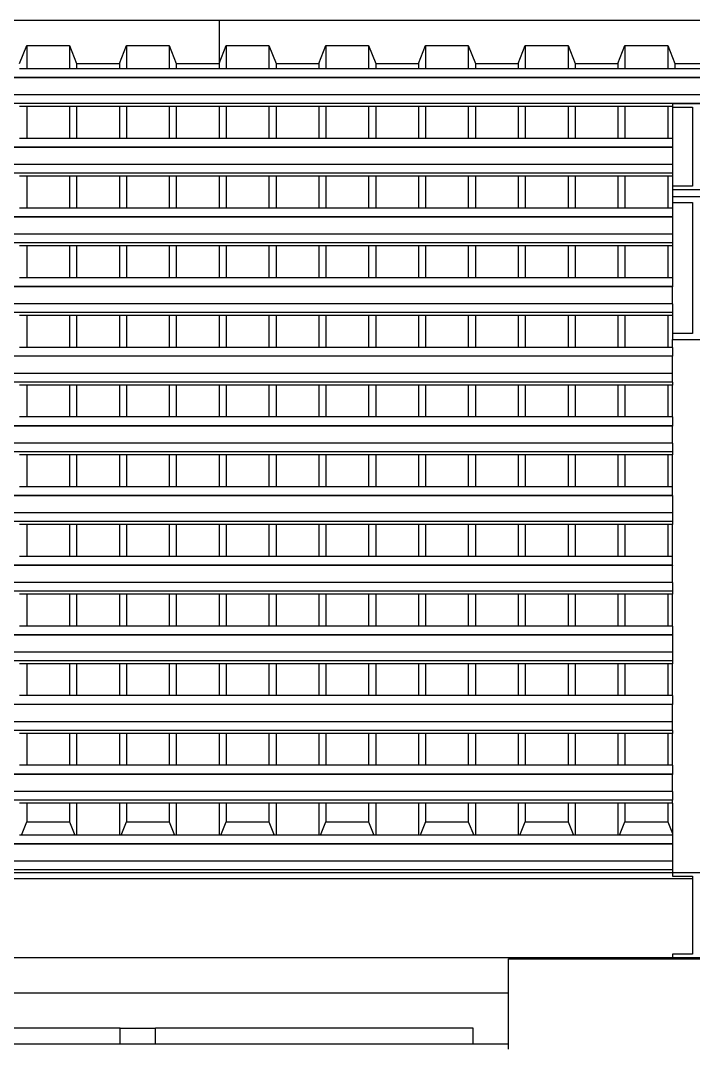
# Model space of a CAD drawing. Extents: x -34 to 34, y -12.8 to 11.9.
# Drawn here: x 8.86 to 10.766, y 9.018 to 11.923 of the extents above; entities that cross this region are included whole.
import ezdxf

# ---------------------------------------------------------------- set-up
doc = ezdxf.new("R2010")
doc.units = 0
doc.layers.get('0').update_dxf_attribs({"linetype": 'CONTINUOUS'})
doc.layers.add('SECTIONCUTEDGES', color=7, linetype='CONTINUOUS')

msp = doc.modelspace()

# ---------------------------------------------------------------- linework, layer by layer
for p, q in [((8.8776, 11.8521), (8.8776, 11.7867)), ((8.9986, 11.8521), (8.9986, 11.7867)), ((9.16, 11.8521), (9.16, 11.7867)), ((9.281, 11.8521), (9.281, 11.7867)), ((9.4424, 11.8521), (9.4424, 11.7867)), ((9.5634, 11.8521), (9.5634, 11.7867)), ((9.7248, 11.8521), (9.7248, 11.7867)), ((9.8458, 11.8521), (9.8458, 11.7867)), ((10.0072, 11.8521), (10.0072, 11.7867)), ((10.1282, 11.8521), (10.1282, 11.7867)), ((10.2896, 11.8521), (10.2896, 11.7867)), ((10.4107, 11.8521), (10.4107, 11.7867)), ((10.572, 11.8521), (10.572, 11.7867)), ((10.6931, 11.8521), (10.6931, 11.7867)), ((9.0188, 11.8014), (9.0188, 11.7867)), ((9.1398, 11.8014), (9.1398, 11.7867)), ((9.3012, 11.8014), (9.3012, 11.7867)), ((9.4222, 11.8014), (9.4222, 11.7867)), ((9.5836, 11.8014), (9.5836, 11.7867)), ((9.7046, 11.8014), (9.7046, 11.7867)), ((9.866, 11.8014), (9.866, 11.7867)), ((9.987, 11.8014), (9.987, 11.7867)), ((10.1484, 11.8014), (10.1484, 11.7867)), ((10.2694, 11.8014), (10.2694, 11.7867)), ((10.4308, 11.8014), (10.4308, 11.7867)), ((10.5519, 11.8014), (10.5519, 11.7867)), ((10.7132, 11.8014), (10.7132, 11.7867)), ((8.8776, 11.7867), (8.8574, 11.7867)), ((8.9986, 11.7867), (8.8776, 11.7867)), ((9.0188, 11.7867), (8.9986, 11.7867)), ((9.1398, 11.7867), (9.0188, 11.7867)), ((9.16, 11.7867), (9.1398, 11.7867)), ((9.281, 11.7867), (9.16, 11.7867)), ((9.3012, 11.7867), (9.281, 11.7867)), ((9.4222, 11.7867), (9.3012, 11.7867)), ((9.4424, 11.7867), (9.4222, 11.7867)), ((9.5634, 11.7867), (9.4424, 11.7867)), ((9.5836, 11.7867), (9.5634, 11.7867)), ((9.7046, 11.7867), (9.5836, 11.7867)), ((9.7248, 11.7867), (9.7046, 11.7867)), ((9.8458, 11.7867), (9.7248, 11.7867)), ((9.866, 11.7867), (9.8458, 11.7867)), ((9.987, 11.7867), (9.866, 11.7867)), ((10.0072, 11.7867), (9.987, 11.7867)), ((10.1282, 11.7867), (10.0072, 11.7867)), ((10.1484, 11.7867), (10.1282, 11.7867)), ((10.2694, 11.7867), (10.1484, 11.7867)), ((10.2896, 11.7867), (10.2694, 11.7867)), ((10.4107, 11.7867), (10.2896, 11.7867)), ((10.4308, 11.7867), (10.4107, 11.7867)), ((10.5519, 11.7867), (10.4308, 11.7867)), ((10.572, 11.7867), (10.5519, 11.7867)), ((10.6931, 11.7867), (10.572, 11.7867)), ((10.7132, 11.7867), (10.6931, 11.7867)), ((10.8343, 11.7867), (10.7132, 11.7867)), ((21.0213, 11.762), (3.3268, 11.762)), ((21.0213, 11.7612), (3.3268, 11.7612)), ((21.0213, 11.7127), (3.3268, 11.7127)), ((18.2068, 11.688), (3.3268, 11.688)), ((8.8776, 11.6798), (8.8574, 11.6798)), ((8.8776, 11.6798), (8.8776, 11.5894)), ((8.9986, 11.6798), (8.8776, 11.6798)), ((8.9986, 11.6798), (8.9986, 11.5894)), ((9.0188, 11.6798), (8.9986, 11.6798)), ((9.0188, 11.6798), (9.0188, 11.5894)), ((9.1398, 11.6798), (9.0188, 11.6798)), ((9.1398, 11.6798), (9.1398, 11.5894)), ((9.16, 11.6798), (9.1398, 11.6798)), ((9.16, 11.6798), (9.16, 11.5894)), ((9.281, 11.6798), (9.16, 11.6798)), ((9.281, 11.6798), (9.281, 11.5894)), ((9.3012, 11.6798), (9.281, 11.6798)), ((9.3012, 11.6798), (9.3012, 11.5894)), ((9.4222, 11.6798), (9.3012, 11.6798)), ((9.4222, 11.6798), (9.4222, 11.5894)), ((9.4424, 11.6798), (9.4222, 11.6798)), ((9.4424, 11.6798), (9.4424, 11.5894)), ((9.5634, 11.6798), (9.4424, 11.6798)), ((9.5634, 11.6798), (9.5634, 11.5894)), ((9.5836, 11.6798), (9.5634, 11.6798)), ((9.5836, 11.6798), (9.5836, 11.5894)), ((9.7046, 11.6798), (9.5836, 11.6798)), ((9.7046, 11.6798), (9.7046, 11.5894)), ((9.7248, 11.6798), (9.7046, 11.6798)), ((9.7248, 11.6798), (9.7248, 11.5894)), ((9.8458, 11.6798), (9.7248, 11.6798)), ((9.8458, 11.6798), (9.8458, 11.5894)), ((9.866, 11.6798), (9.8458, 11.6798)), ((9.866, 11.6798), (9.866, 11.5894)), ((9.987, 11.6798), (9.866, 11.6798)), ((9.987, 11.6798), (9.987, 11.5894)), ((10.0072, 11.6798), (9.987, 11.6798)), ((10.0072, 11.6798), (10.0072, 11.5894)), ((10.1282, 11.6798), (10.0072, 11.6798)), ((10.1282, 11.6798), (10.1282, 11.5894)), ((10.1484, 11.6798), (10.1282, 11.6798)), ((10.1484, 11.6798), (10.1484, 11.5894)), ((10.2694, 11.6798), (10.1484, 11.6798)), ((10.2694, 11.6798), (10.2694, 11.5894)), ((10.2896, 11.6798), (10.2694, 11.6798)), ((10.2896, 11.6798), (10.2896, 11.5894)), ((10.4107, 11.6798), (10.2896, 11.6798)), ((10.4107, 11.6798), (10.4107, 11.5894)), ((10.4308, 11.6798), (10.4107, 11.6798)), ((10.4308, 11.6798), (10.4308, 11.5894)), ((10.5519, 11.6798), (10.4308, 11.6798)), ((10.5519, 11.6798), (10.5519, 11.5894)), ((10.572, 11.6798), (10.5519, 11.6798)), ((10.572, 11.6798), (10.572, 11.5894)), ((10.6931, 11.6798), (10.572, 11.6798)), ((10.6931, 11.6798), (10.6931, 11.5894)), ((10.7068, 11.6798), (10.6931, 11.6798)), ((10.7068, 11.6776), (10.7068, 11.5894)), ((10.7068, 11.5647), (7.0768, 11.5647)), ((10.7068, 11.5639), (7.0768, 11.5639)), ((8.8776, 11.5894), (8.8574, 11.5894)), ((8.9986, 11.5894), (8.8776, 11.5894)), ((9.0188, 11.5894), (8.9986, 11.5894)), ((9.1398, 11.5894), (9.0188, 11.5894)), ((9.16, 11.5894), (9.1398, 11.5894)), ((9.281, 11.5894), (9.16, 11.5894)), ((9.3012, 11.5894), (9.281, 11.5894)), ((9.4222, 11.5894), (9.3012, 11.5894)), ((9.4424, 11.5894), (9.4222, 11.5894)), ((9.5634, 11.5894), (9.4424, 11.5894)), ((9.5836, 11.5894), (9.5634, 11.5894)), ((9.7046, 11.5894), (9.5836, 11.5894)), ((9.7248, 11.5894), (9.7046, 11.5894)), ((9.8458, 11.5894), (9.7248, 11.5894)), ((9.866, 11.5894), (9.8458, 11.5894)), ((9.987, 11.5894), (9.866, 11.5894)), ((10.0072, 11.5894), (9.987, 11.5894)), ((10.1282, 11.5894), (10.0072, 11.5894)), ((10.1484, 11.5894), (10.1282, 11.5894)), ((10.2694, 11.5894), (10.1484, 11.5894)), ((10.2896, 11.5894), (10.2694, 11.5894)), ((10.4107, 11.5894), (10.2896, 11.5894)), ((10.4308, 11.5894), (10.4107, 11.5894)), ((10.5519, 11.5894), (10.4308, 11.5894)), ((10.572, 11.5894), (10.5519, 11.5894)), ((10.6931, 11.5894), (10.572, 11.5894)), ((10.7068, 11.5894), (10.6931, 11.5894)), ((10.7068, 11.5894), (10.7068, 11.5647)), ((10.7068, 11.5647), (10.7068, 11.5639)), ((10.7068, 11.5639), (10.7068, 11.5154)), ((10.7068, 11.5154), (7.0768, 11.5154)), ((10.7068, 11.5154), (10.7068, 11.4907)), ((10.7068, 11.4907), (7.0768, 11.4907)), ((8.8776, 11.4825), (8.8574, 11.4825)), ((8.8776, 11.4825), (8.8776, 11.3921)), ((8.9986, 11.4825), (8.8776, 11.4825)), ((8.9986, 11.4825), (8.9986, 11.3921)), ((9.0188, 11.4825), (8.9986, 11.4825)), ((9.0188, 11.4825), (9.0188, 11.3921)), ((9.1398, 11.4825), (9.0188, 11.4825)), ((9.1398, 11.4825), (9.1398, 11.3921)), ((9.16, 11.4825), (9.1398, 11.4825)), ((9.16, 11.4825), (9.16, 11.3921)), ((9.281, 11.4825), (9.16, 11.4825)), ((9.281, 11.4825), (9.281, 11.3921)), ((9.3012, 11.4825), (9.281, 11.4825)), ((9.3012, 11.4825), (9.3012, 11.3921)), ((9.4222, 11.4825), (9.3012, 11.4825)), ((9.4222, 11.4825), (9.4222, 11.3921)), ((9.4424, 11.4825), (9.4222, 11.4825)), ((9.4424, 11.4825), (9.4424, 11.3921)), ((9.5634, 11.4825), (9.4424, 11.4825)), ((9.5634, 11.4825), (9.5634, 11.3921)), ((9.5836, 11.4825), (9.5634, 11.4825)), ((9.5836, 11.4825), (9.5836, 11.3921)), ((9.7046, 11.4825), (9.5836, 11.4825)), ((9.7046, 11.4825), (9.7046, 11.3921)), ((9.7248, 11.4825), (9.7046, 11.4825)), ((9.7248, 11.4825), (9.7248, 11.3921)), ((9.8458, 11.4825), (9.7248, 11.4825)), ((9.8458, 11.4825), (9.8458, 11.3921)), ((9.866, 11.4825), (9.8458, 11.4825)), ((9.866, 11.4825), (9.866, 11.3921)), ((9.987, 11.4825), (9.866, 11.4825)), ((9.987, 11.4825), (9.987, 11.3921)), ((10.0072, 11.4825), (9.987, 11.4825)), ((10.0072, 11.4825), (10.0072, 11.3921)), ((10.1282, 11.4825), (10.0072, 11.4825)), ((10.1282, 11.4825), (10.1282, 11.3921)), ((10.1484, 11.4825), (10.1282, 11.4825)), ((10.1484, 11.4825), (10.1484, 11.3921)), ((10.2694, 11.4825), (10.1484, 11.4825)), ((10.2694, 11.4825), (10.2694, 11.3921)), ((10.2896, 11.4825), (10.2694, 11.4825)), ((10.2896, 11.4825), (10.2896, 11.3921)), ((10.4107, 11.4825), (10.2896, 11.4825)), ((10.4107, 11.4825), (10.4107, 11.3921)), ((10.4308, 11.4825), (10.4107, 11.4825)), ((10.4308, 11.4825), (10.4308, 11.3921)), ((10.5519, 11.4825), (10.4308, 11.4825)), ((10.5519, 11.4825), (10.5519, 11.3921)), ((10.572, 11.4825), (10.5519, 11.4825)), ((10.572, 11.4825), (10.572, 11.3921)), ((10.6931, 11.4825), (10.572, 11.4825)), ((10.6931, 11.4825), (10.6931, 11.3921)), ((10.7068, 11.4825), (10.6931, 11.4825)), ((10.7068, 11.4907), (10.7068, 11.4825)), ((10.7068, 11.4825), (10.7068, 11.4542)), ((10.7068, 11.4442), (10.7068, 11.4238)), ((8.8776, 11.3921), (8.8574, 11.3921)), ((8.9986, 11.3921), (8.8776, 11.3921)), ((9.0188, 11.3921), (8.9986, 11.3921)), ((9.1398, 11.3921), (9.0188, 11.3921)), ((9.16, 11.3921), (9.1398, 11.3921)), ((9.281, 11.3921), (9.16, 11.3921)), ((9.3012, 11.3921), (9.281, 11.3921)), ((9.4222, 11.3921), (9.3012, 11.3921)), ((9.4424, 11.3921), (9.4222, 11.3921)), ((9.5634, 11.3921), (9.4424, 11.3921)), ((9.5836, 11.3921), (9.5634, 11.3921)), ((9.7046, 11.3921), (9.5836, 11.3921)), ((9.7248, 11.3921), (9.7046, 11.3921)), ((9.8458, 11.3921), (9.7248, 11.3921)), ((9.866, 11.3921), (9.8458, 11.3921)), ((9.987, 11.3921), (9.866, 11.3921)), ((10.0072, 11.3921), (9.987, 11.3921)), ((10.1282, 11.3921), (10.0072, 11.3921)), ((10.1484, 11.3921), (10.1282, 11.3921)), ((10.2694, 11.3921), (10.1484, 11.3921)), ((10.2896, 11.3921), (10.2694, 11.3921)), ((10.4107, 11.3921), (10.2896, 11.3921)), ((10.4308, 11.3921), (10.4107, 11.3921)), ((10.5519, 11.3921), (10.4308, 11.3921)), ((10.572, 11.3921), (10.5519, 11.3921)), ((10.6931, 11.3921), (10.572, 11.3921)), ((10.7068, 11.3921), (10.6931, 11.3921)), ((10.7068, 11.4073), (10.7068, 11.3921)), ((10.7068, 11.3921), (10.7068, 11.3674)), ((10.7068, 11.3674), (7.0768, 11.3674)), ((10.7068, 11.3666), (7.0768, 11.3666)), ((10.7068, 11.3674), (10.7068, 11.3666)), ((10.7068, 11.3666), (10.7068, 11.3181)), ((10.7068, 11.3181), (7.0768, 11.3181)), ((10.7068, 11.3181), (10.7068, 11.2935)), ((10.7068, 11.2935), (7.0768, 11.2935)), ((8.8776, 11.2852), (8.8574, 11.2852)), ((8.8776, 11.2852), (8.8776, 11.1948)), ((8.9986, 11.2852), (8.8776, 11.2852)), ((8.9986, 11.2852), (8.9986, 11.1948)), ((9.0188, 11.2852), (8.9986, 11.2852)), ((9.0188, 11.2852), (9.0188, 11.1948)), ((9.1398, 11.2852), (9.0188, 11.2852)), ((9.1398, 11.2852), (9.1398, 11.1948)), ((9.16, 11.2852), (9.1398, 11.2852)), ((9.16, 11.2852), (9.16, 11.1948)), ((9.281, 11.2852), (9.16, 11.2852)), ((9.281, 11.2852), (9.281, 11.1948)), ((9.3012, 11.2852), (9.281, 11.2852)), ((9.3012, 11.2852), (9.3012, 11.1948)), ((9.4222, 11.2852), (9.3012, 11.2852)), ((9.4222, 11.2852), (9.4222, 11.1948)), ((9.4424, 11.2852), (9.4222, 11.2852)), ((9.4424, 11.2852), (9.4424, 11.1948)), ((9.5634, 11.2852), (9.4424, 11.2852)), ((9.5634, 11.2852), (9.5634, 11.1948)), ((9.5836, 11.2852), (9.5634, 11.2852)), ((9.5836, 11.2852), (9.5836, 11.1948)), ((9.7046, 11.2852), (9.5836, 11.2852)), ((9.7046, 11.2852), (9.7046, 11.1948)), ((9.7248, 11.2852), (9.7046, 11.2852)), ((9.7248, 11.2852), (9.7248, 11.1948)), ((9.8458, 11.2852), (9.7248, 11.2852)), ((9.8458, 11.2852), (9.8458, 11.1948)), ((9.866, 11.2852), (9.8458, 11.2852)), ((9.866, 11.2852), (9.866, 11.1948)), ((9.987, 11.2852), (9.866, 11.2852)), ((9.987, 11.2852), (9.987, 11.1948)), ((10.0072, 11.2852), (9.987, 11.2852)), ((10.0072, 11.2852), (10.0072, 11.1948)), ((10.1282, 11.2852), (10.0072, 11.2852)), ((10.1282, 11.2852), (10.1282, 11.1948)), ((10.1484, 11.2852), (10.1282, 11.2852)), ((10.1484, 11.2852), (10.1484, 11.1948)), ((10.2694, 11.2852), (10.1484, 11.2852)), ((10.2694, 11.2852), (10.2694, 11.1948)), ((10.2896, 11.2852), (10.2694, 11.2852)), ((10.2896, 11.2852), (10.2896, 11.1948)), ((10.4107, 11.2852), (10.2896, 11.2852)), ((10.4107, 11.2852), (10.4107, 11.1948)), ((10.4308, 11.2852), (10.4107, 11.2852)), ((10.4308, 11.2852), (10.4308, 11.1948)), ((10.5519, 11.2852), (10.4308, 11.2852)), ((10.5519, 11.2852), (10.5519, 11.1948)), ((10.572, 11.2852), (10.5519, 11.2852)), ((10.572, 11.2852), (10.572, 11.1948)), ((10.6931, 11.2852), (10.572, 11.2852)), ((10.6931, 11.2852), (10.6931, 11.1948)), ((10.7068, 11.2852), (10.6931, 11.2852)), ((10.7068, 11.2935), (10.7068, 11.2852)), ((10.7068, 11.2852), (10.7068, 11.1948)), ((8.8776, 11.1948), (8.8574, 11.1948)), ((8.9986, 11.1948), (8.8776, 11.1948)), ((9.0188, 11.1948), (8.9986, 11.1948)), ((9.1398, 11.1948), (9.0188, 11.1948)), ((9.16, 11.1948), (9.1398, 11.1948)), ((9.281, 11.1948), (9.16, 11.1948)), ((9.3012, 11.1948), (9.281, 11.1948)), ((9.4222, 11.1948), (9.3012, 11.1948)), ((9.4424, 11.1948), (9.4222, 11.1948)), ((9.5634, 11.1948), (9.4424, 11.1948)), ((9.5836, 11.1948), (9.5634, 11.1948)), ((9.7046, 11.1948), (9.5836, 11.1948)), ((9.7248, 11.1948), (9.7046, 11.1948)), ((9.8458, 11.1948), (9.7248, 11.1948)), ((9.866, 11.1948), (9.8458, 11.1948)), ((9.987, 11.1948), (9.866, 11.1948)), ((10.0072, 11.1948), (9.987, 11.1948)), ((10.1282, 11.1948), (10.0072, 11.1948)), ((10.1484, 11.1948), (10.1282, 11.1948)), ((10.2694, 11.1948), (10.1484, 11.1948)), ((10.2896, 11.1948), (10.2694, 11.1948)), ((10.4107, 11.1948), (10.2896, 11.1948)), ((10.4308, 11.1948), (10.4107, 11.1948)), ((10.5519, 11.1948), (10.4308, 11.1948)), ((10.572, 11.1948), (10.5519, 11.1948)), ((10.6931, 11.1948), (10.572, 11.1948)), ((10.7068, 11.1948), (10.6931, 11.1948)), ((10.7068, 11.1948), (10.7068, 11.1702)), ((10.7068, 11.1702), (7.0768, 11.1702)), ((10.7068, 11.1693), (7.0768, 11.1693)), ((10.7068, 11.1702), (10.7068, 11.1693)), ((10.7068, 11.1208), (10.7068, 11.1693)), ((10.7068, 11.1208), (7.0768, 11.1208)), ((10.7068, 11.1208), (10.7068, 11.0962)), ((10.7068, 11.0962), (7.0768, 11.0962)), ((8.8776, 11.088), (8.8574, 11.088)), ((8.8776, 11.088), (8.8776, 10.9975)), ((8.9986, 11.088), (8.8776, 11.088)), ((8.9986, 11.088), (8.9986, 10.9975)), ((9.0188, 11.088), (8.9986, 11.088)), ((9.0188, 11.088), (9.0188, 10.9975)), ((9.1398, 11.088), (9.0188, 11.088)), ((9.1398, 11.088), (9.1398, 10.9975)), ((9.16, 11.088), (9.1398, 11.088)), ((9.16, 11.088), (9.16, 10.9975)), ((9.281, 11.088), (9.16, 11.088)), ((9.281, 11.088), (9.281, 10.9975)), ((9.3012, 11.088), (9.281, 11.088)), ((9.3012, 11.088), (9.3012, 10.9975)), ((9.4222, 11.088), (9.3012, 11.088)), ((9.4222, 11.088), (9.4222, 10.9975)), ((9.4424, 11.088), (9.4222, 11.088)), ((9.4424, 11.088), (9.4424, 10.9975)), ((9.5634, 11.088), (9.4424, 11.088)), ((9.5634, 11.088), (9.5634, 10.9975)), ((9.5836, 11.088), (9.5634, 11.088)), ((9.5836, 11.088), (9.5836, 10.9975)), ((9.7046, 11.088), (9.5836, 11.088)), ((9.7046, 11.088), (9.7046, 10.9975)), ((9.7248, 11.088), (9.7046, 11.088)), ((9.7248, 11.088), (9.7248, 10.9975)), ((9.8458, 11.088), (9.7248, 11.088)), ((9.8458, 11.088), (9.8458, 10.9975)), ((9.866, 11.088), (9.8458, 11.088)), ((9.866, 11.088), (9.866, 10.9975)), ((9.987, 11.088), (9.866, 11.088)), ((9.987, 11.088), (9.987, 10.9975)), ((10.0072, 11.088), (9.987, 11.088)), ((10.0072, 11.088), (10.0072, 10.9975)), ((10.1282, 11.088), (10.0072, 11.088)), ((10.1282, 11.088), (10.1282, 10.9975)), ((10.1484, 11.088), (10.1282, 11.088)), ((10.1484, 11.088), (10.1484, 10.9975)), ((10.2694, 11.088), (10.1484, 11.088)), ((10.2694, 11.088), (10.2694, 10.9975)), ((10.2896, 11.088), (10.2694, 11.088)), ((10.2896, 11.088), (10.2896, 10.9975)), ((10.4107, 11.088), (10.2896, 11.088)), ((10.4107, 11.088), (10.4107, 10.9975)), ((10.4308, 11.088), (10.4107, 11.088)), ((10.4308, 11.088), (10.4308, 10.9975)), ((10.5519, 11.088), (10.4308, 11.088)), ((10.5519, 11.088), (10.5519, 10.9975)), ((10.572, 11.088), (10.5519, 11.088)), ((10.572, 11.088), (10.572, 10.9975)), ((10.6931, 11.088), (10.572, 11.088)), ((10.6931, 11.088), (10.6931, 10.9975)), ((10.7068, 11.088), (10.6931, 11.088)), ((10.7068, 11.0962), (10.7068, 11.088)), ((10.7068, 11.088), (10.7068, 11.0365)), ((10.7068, 10.9975), (10.7068, 11.02)), ((8.8776, 10.9975), (8.8574, 10.9975)), ((8.9986, 10.9975), (8.8776, 10.9975)), ((9.0188, 10.9975), (8.9986, 10.9975)), ((9.1398, 10.9975), (9.0188, 10.9975)), ((9.16, 10.9975), (9.1398, 10.9975)), ((9.281, 10.9975), (9.16, 10.9975)), ((9.3012, 10.9975), (9.281, 10.9975)), ((9.4222, 10.9975), (9.3012, 10.9975)), ((9.4424, 10.9975), (9.4222, 10.9975)), ((9.5634, 10.9975), (9.4424, 10.9975)), ((9.5836, 10.9975), (9.5634, 10.9975)), ((9.7046, 10.9975), (9.5836, 10.9975)), ((9.7248, 10.9975), (9.7046, 10.9975)), ((9.8458, 10.9975), (9.7248, 10.9975)), ((9.866, 10.9975), (9.8458, 10.9975)), ((9.987, 10.9975), (9.866, 10.9975)), ((10.0072, 10.9975), (9.987, 10.9975)), ((10.1282, 10.9975), (10.0072, 10.9975)), ((10.1484, 10.9975), (10.1282, 10.9975)), ((10.2694, 10.9975), (10.1484, 10.9975)), ((10.2896, 10.9975), (10.2694, 10.9975)), ((10.4107, 10.9975), (10.2896, 10.9975)), ((10.4308, 10.9975), (10.4107, 10.9975)), ((10.5519, 10.9975), (10.4308, 10.9975)), ((10.572, 10.9975), (10.5519, 10.9975)), ((10.6931, 10.9975), (10.572, 10.9975)), ((10.7068, 10.9975), (10.6931, 10.9975)), ((10.7068, 10.9975), (10.7068, 10.9729)), ((10.7068, 10.9729), (7.0768, 10.9729)), ((10.7068, 10.9721), (7.0768, 10.9721)), ((10.7068, 10.9729), (10.7068, 10.9721)), ((10.7068, 10.9236), (10.7068, 10.9721)), ((10.7068, 10.9236), (7.0768, 10.9236)), ((10.7068, 10.8989), (7.0768, 10.8989)), ((10.7068, 10.8989), (10.7068, 10.9236)), ((10.7068, 10.8989), (10.7068, 10.8907)), ((8.8776, 10.8907), (8.8574, 10.8907)), ((8.8776, 10.8907), (8.8776, 10.8003)), ((8.9986, 10.8907), (8.8776, 10.8907)), ((8.9986, 10.8907), (8.9986, 10.8003)), ((9.0188, 10.8907), (8.9986, 10.8907)), ((9.0188, 10.8907), (9.0188, 10.8003)), ((9.1398, 10.8907), (9.0188, 10.8907)), ((9.1398, 10.8907), (9.1398, 10.8003)), ((9.16, 10.8907), (9.1398, 10.8907)), ((9.16, 10.8907), (9.16, 10.8003)), ((9.281, 10.8907), (9.16, 10.8907)), ((9.281, 10.8907), (9.281, 10.8003)), ((9.3012, 10.8907), (9.281, 10.8907)), ((9.3012, 10.8907), (9.3012, 10.8003)), ((9.4222, 10.8907), (9.3012, 10.8907)), ((9.4222, 10.8907), (9.4222, 10.8003)), ((9.4424, 10.8907), (9.4222, 10.8907)), ((9.4424, 10.8907), (9.4424, 10.8003)), ((9.5634, 10.8907), (9.4424, 10.8907)), ((9.5634, 10.8907), (9.5634, 10.8003)), ((9.5836, 10.8907), (9.5634, 10.8907)), ((9.5836, 10.8907), (9.5836, 10.8003)), ((9.7046, 10.8907), (9.5836, 10.8907)), ((9.7046, 10.8907), (9.7046, 10.8003)), ((9.7248, 10.8907), (9.7046, 10.8907)), ((9.7248, 10.8907), (9.7248, 10.8003)), ((9.8458, 10.8907), (9.7248, 10.8907)), ((9.8458, 10.8907), (9.8458, 10.8003)), ((9.866, 10.8907), (9.8458, 10.8907)), ((9.866, 10.8907), (9.866, 10.8003)), ((9.987, 10.8907), (9.866, 10.8907)), ((9.987, 10.8907), (9.987, 10.8003)), ((10.0072, 10.8907), (9.987, 10.8907)), ((10.0072, 10.8907), (10.0072, 10.8003)), ((10.1282, 10.8907), (10.0072, 10.8907)), ((10.1282, 10.8907), (10.1282, 10.8003)), ((10.1484, 10.8907), (10.1282, 10.8907)), ((10.1484, 10.8907), (10.1484, 10.8003)), ((10.2694, 10.8907), (10.1484, 10.8907)), ((10.2694, 10.8907), (10.2694, 10.8003)), ((10.2896, 10.8907), (10.2694, 10.8907)), ((10.2896, 10.8907), (10.2896, 10.8003)), ((10.4107, 10.8907), (10.2896, 10.8907)), ((10.4107, 10.8907), (10.4107, 10.8003)), ((10.4308, 10.8907), (10.4107, 10.8907)), ((10.4308, 10.8907), (10.4308, 10.8003)), ((10.5519, 10.8907), (10.4308, 10.8907)), ((10.5519, 10.8907), (10.5519, 10.8003)), ((10.572, 10.8907), (10.5519, 10.8907)), ((10.572, 10.8907), (10.572, 10.8003)), ((10.6931, 10.8907), (10.572, 10.8907)), ((10.6931, 10.8907), (10.6931, 10.8003)), ((10.7068, 10.8907), (10.6931, 10.8907)), ((10.7068, 10.8003), (10.7068, 10.8907)), ((8.8776, 10.8003), (8.8574, 10.8003)), ((8.9986, 10.8003), (8.8776, 10.8003)), ((9.0188, 10.8003), (8.9986, 10.8003)), ((9.1398, 10.8003), (9.0188, 10.8003)), ((9.16, 10.8003), (9.1398, 10.8003)), ((9.281, 10.8003), (9.16, 10.8003)), ((9.3012, 10.8003), (9.281, 10.8003)), ((9.4222, 10.8003), (9.3012, 10.8003)), ((9.4424, 10.8003), (9.4222, 10.8003)), ((9.5634, 10.8003), (9.4424, 10.8003)), ((9.5836, 10.8003), (9.5634, 10.8003)), ((9.7046, 10.8003), (9.5836, 10.8003)), ((9.7248, 10.8003), (9.7046, 10.8003)), ((9.8458, 10.8003), (9.7248, 10.8003)), ((9.866, 10.8003), (9.8458, 10.8003)), ((9.987, 10.8003), (9.866, 10.8003)), ((10.0072, 10.8003), (9.987, 10.8003)), ((10.1282, 10.8003), (10.0072, 10.8003)), ((10.1484, 10.8003), (10.1282, 10.8003)), ((10.2694, 10.8003), (10.1484, 10.8003)), ((10.2896, 10.8003), (10.2694, 10.8003)), ((10.4107, 10.8003), (10.2896, 10.8003)), ((10.4308, 10.8003), (10.4107, 10.8003)), ((10.5519, 10.8003), (10.4308, 10.8003)), ((10.572, 10.8003), (10.5519, 10.8003)), ((10.6931, 10.8003), (10.572, 10.8003)), ((10.7068, 10.8003), (10.6931, 10.8003)), ((10.7068, 10.8003), (10.7068, 10.7756)), ((10.7068, 10.7756), (7.0768, 10.7756)), ((10.7068, 10.7748), (7.0768, 10.7748)), ((10.7068, 10.7756), (10.7068, 10.7748)), ((10.7068, 10.7263), (10.7068, 10.7748)), ((10.7068, 10.7263), (7.0768, 10.7263)), ((10.7068, 10.7263), (10.7068, 10.7016)), ((10.7068, 10.7016), (7.0768, 10.7016)), ((8.8776, 10.6934), (8.8574, 10.6934)), ((8.8776, 10.6934), (8.8776, 10.603)), ((8.9986, 10.6934), (8.8776, 10.6934)), ((8.9986, 10.6934), (8.9986, 10.603)), ((9.0188, 10.6934), (8.9986, 10.6934)), ((9.0188, 10.6934), (9.0188, 10.603)), ((9.1398, 10.6934), (9.0188, 10.6934)), ((9.1398, 10.6934), (9.1398, 10.603)), ((9.16, 10.6934), (9.1398, 10.6934)), ((9.16, 10.6934), (9.16, 10.603)), ((9.281, 10.6934), (9.16, 10.6934)), ((9.281, 10.6934), (9.281, 10.603)), ((9.3012, 10.6934), (9.281, 10.6934)), ((9.3012, 10.6934), (9.3012, 10.603)), ((9.4222, 10.6934), (9.3012, 10.6934)), ((9.4222, 10.6934), (9.4222, 10.603)), ((9.4424, 10.6934), (9.4222, 10.6934)), ((9.4424, 10.6934), (9.4424, 10.603)), ((9.5634, 10.6934), (9.4424, 10.6934)), ((9.5634, 10.6934), (9.5634, 10.603)), ((9.5836, 10.6934), (9.5634, 10.6934)), ((9.5836, 10.6934), (9.5836, 10.603)), ((9.7046, 10.6934), (9.5836, 10.6934)), ((9.7046, 10.6934), (9.7046, 10.603)), ((9.7248, 10.6934), (9.7046, 10.6934)), ((9.7248, 10.6934), (9.7248, 10.603)), ((9.8458, 10.6934), (9.7248, 10.6934)), ((9.8458, 10.6934), (9.8458, 10.603)), ((9.866, 10.6934), (9.8458, 10.6934)), ((9.866, 10.6934), (9.866, 10.603)), ((9.987, 10.6934), (9.866, 10.6934)), ((9.987, 10.6934), (9.987, 10.603)), ((10.0072, 10.6934), (9.987, 10.6934)), ((10.0072, 10.6934), (10.0072, 10.603)), ((10.1282, 10.6934), (10.0072, 10.6934)), ((10.1282, 10.6934), (10.1282, 10.603)), ((10.1484, 10.6934), (10.1282, 10.6934)), ((10.1484, 10.6934), (10.1484, 10.603)), ((10.2694, 10.6934), (10.1484, 10.6934)), ((10.2694, 10.6934), (10.2694, 10.603)), ((10.2896, 10.6934), (10.2694, 10.6934)), ((10.2896, 10.6934), (10.2896, 10.603)), ((10.4107, 10.6934), (10.2896, 10.6934)), ((10.4107, 10.6934), (10.4107, 10.603)), ((10.4308, 10.6934), (10.4107, 10.6934)), ((10.4308, 10.6934), (10.4308, 10.603)), ((10.5519, 10.6934), (10.4308, 10.6934)), ((10.5519, 10.6934), (10.5519, 10.603)), ((10.572, 10.6934), (10.5519, 10.6934)), ((10.572, 10.6934), (10.572, 10.603)), ((10.6931, 10.6934), (10.572, 10.6934)), ((10.6931, 10.6934), (10.6931, 10.603)), ((10.7068, 10.6934), (10.6931, 10.6934)), ((10.7068, 10.7016), (10.7068, 10.6934)), ((10.7068, 10.603), (10.7068, 10.6934)), ((10.7068, 10.5783), (7.0768, 10.5783)), ((10.7068, 10.5775), (7.0768, 10.5775)), ((8.8776, 10.603), (8.8574, 10.603)), ((8.9986, 10.603), (8.8776, 10.603)), ((9.0188, 10.603), (8.9986, 10.603)), ((9.1398, 10.603), (9.0188, 10.603)), ((9.16, 10.603), (9.1398, 10.603)), ((9.281, 10.603), (9.16, 10.603)), ((9.3012, 10.603), (9.281, 10.603)), ((9.4222, 10.603), (9.3012, 10.603)), ((9.4424, 10.603), (9.4222, 10.603)), ((9.5634, 10.603), (9.4424, 10.603)), ((9.5836, 10.603), (9.5634, 10.603)), ((9.7046, 10.603), (9.5836, 10.603)), ((9.7248, 10.603), (9.7046, 10.603)), ((9.8458, 10.603), (9.7248, 10.603)), ((9.866, 10.603), (9.8458, 10.603)), ((9.987, 10.603), (9.866, 10.603)), ((10.0072, 10.603), (9.987, 10.603)), ((10.1282, 10.603), (10.0072, 10.603)), ((10.1484, 10.603), (10.1282, 10.603)), ((10.2694, 10.603), (10.1484, 10.603)), ((10.2896, 10.603), (10.2694, 10.603)), ((10.4107, 10.603), (10.2896, 10.603)), ((10.4308, 10.603), (10.4107, 10.603)), ((10.5519, 10.603), (10.4308, 10.603)), ((10.572, 10.603), (10.5519, 10.603)), ((10.6931, 10.603), (10.572, 10.603)), ((10.7068, 10.603), (10.6931, 10.603)), ((10.7068, 10.5783), (10.7068, 10.603)), ((10.7068, 10.5783), (10.7068, 10.5775)), ((10.7068, 10.5775), (10.7068, 10.529)), ((10.7068, 10.529), (7.0768, 10.529)), ((10.7068, 10.529), (10.7068, 10.5043)), ((10.7068, 10.5043), (7.0768, 10.5043)), ((8.8776, 10.4961), (8.8574, 10.4961)), ((8.8776, 10.4961), (8.8776, 10.4057)), ((8.9986, 10.4961), (8.8776, 10.4961)), ((8.9986, 10.4961), (8.9986, 10.4057)), ((9.0188, 10.4961), (8.9986, 10.4961)), ((9.0188, 10.4961), (9.0188, 10.4057)), ((9.1398, 10.4961), (9.0188, 10.4961)), ((9.1398, 10.4961), (9.1398, 10.4057)), ((9.16, 10.4961), (9.1398, 10.4961)), ((9.16, 10.4961), (9.16, 10.4057)), ((9.281, 10.4961), (9.16, 10.4961)), ((9.281, 10.4961), (9.281, 10.4057)), ((9.3012, 10.4961), (9.281, 10.4961)), ((9.3012, 10.4961), (9.3012, 10.4057)), ((9.4222, 10.4961), (9.3012, 10.4961)), ((9.4222, 10.4961), (9.4222, 10.4057)), ((9.4424, 10.4961), (9.4222, 10.4961)), ((9.4424, 10.4961), (9.4424, 10.4057)), ((9.5634, 10.4961), (9.4424, 10.4961)), ((9.5634, 10.4961), (9.5634, 10.4057)), ((9.5836, 10.4961), (9.5634, 10.4961)), ((9.5836, 10.4961), (9.5836, 10.4057)), ((9.7046, 10.4961), (9.5836, 10.4961)), ((9.7046, 10.4961), (9.7046, 10.4057)), ((9.7248, 10.4961), (9.7046, 10.4961)), ((9.7248, 10.4961), (9.7248, 10.4057)), ((9.8458, 10.4961), (9.7248, 10.4961)), ((9.8458, 10.4961), (9.8458, 10.4057)), ((9.866, 10.4961), (9.8458, 10.4961)), ((9.866, 10.4961), (9.866, 10.4057)), ((9.987, 10.4961), (9.866, 10.4961)), ((9.987, 10.4961), (9.987, 10.4057)), ((10.0072, 10.4961), (9.987, 10.4961)), ((10.0072, 10.4961), (10.0072, 10.4057)), ((10.1282, 10.4961), (10.0072, 10.4961)), ((10.1282, 10.4961), (10.1282, 10.4057)), ((10.1484, 10.4961), (10.1282, 10.4961)), ((10.1484, 10.4961), (10.1484, 10.4057)), ((10.2694, 10.4961), (10.1484, 10.4961)), ((10.2694, 10.4961), (10.2694, 10.4057)), ((10.2896, 10.4961), (10.2694, 10.4961)), ((10.2896, 10.4961), (10.2896, 10.4057)), ((10.4107, 10.4961), (10.2896, 10.4961)), ((10.4107, 10.4961), (10.4107, 10.4057)), ((10.4308, 10.4961), (10.4107, 10.4961)), ((10.4308, 10.4961), (10.4308, 10.4057)), ((10.5519, 10.4961), (10.4308, 10.4961)), ((10.5519, 10.4961), (10.5519, 10.4057)), ((10.572, 10.4961), (10.5519, 10.4961)), ((10.572, 10.4961), (10.572, 10.4057)), ((10.6931, 10.4961), (10.572, 10.4961)), ((10.6931, 10.4961), (10.6931, 10.4057)), ((10.7068, 10.4961), (10.6931, 10.4961)), ((10.7068, 10.5043), (10.7068, 10.4961)), ((10.7068, 10.4057), (10.7068, 10.4961)), ((8.8776, 10.4057), (8.8574, 10.4057)), ((8.9986, 10.4057), (8.8776, 10.4057)), ((9.0188, 10.4057), (8.9986, 10.4057)), ((9.1398, 10.4057), (9.0188, 10.4057)), ((9.16, 10.4057), (9.1398, 10.4057)), ((9.281, 10.4057), (9.16, 10.4057)), ((9.3012, 10.4057), (9.281, 10.4057)), ((9.4222, 10.4057), (9.3012, 10.4057)), ((9.4424, 10.4057), (9.4222, 10.4057)), ((9.5634, 10.4057), (9.4424, 10.4057)), ((9.5836, 10.4057), (9.5634, 10.4057)), ((9.7046, 10.4057), (9.5836, 10.4057)), ((9.7248, 10.4057), (9.7046, 10.4057)), ((9.8458, 10.4057), (9.7248, 10.4057)), ((9.866, 10.4057), (9.8458, 10.4057)), ((9.987, 10.4057), (9.866, 10.4057)), ((10.0072, 10.4057), (9.987, 10.4057)), ((10.1282, 10.4057), (10.0072, 10.4057)), ((10.1484, 10.4057), (10.1282, 10.4057)), ((10.2694, 10.4057), (10.1484, 10.4057)), ((10.2896, 10.4057), (10.2694, 10.4057)), ((10.4107, 10.4057), (10.2896, 10.4057)), ((10.4308, 10.4057), (10.4107, 10.4057)), ((10.5519, 10.4057), (10.4308, 10.4057)), ((10.572, 10.4057), (10.5519, 10.4057)), ((10.6931, 10.4057), (10.572, 10.4057)), ((10.7068, 10.4057), (10.6931, 10.4057)), ((10.7068, 10.381), (10.7068, 10.4057)), ((10.7068, 10.381), (7.0768, 10.381)), ((10.7068, 10.3802), (7.0768, 10.3802)), ((10.7068, 10.381), (10.7068, 10.3802)), ((10.7068, 10.3317), (10.7068, 10.3802)), ((10.7068, 10.3317), (7.0768, 10.3317)), ((10.7068, 10.3317), (10.7068, 10.3071)), ((10.7068, 10.3071), (7.0768, 10.3071)), ((8.8776, 10.2988), (8.8574, 10.2988)), ((8.8776, 10.2988), (8.8776, 10.2084)), ((8.9986, 10.2988), (8.8776, 10.2988)), ((8.9986, 10.2988), (8.9986, 10.2084)), ((9.0188, 10.2988), (8.9986, 10.2988)), ((9.0188, 10.2988), (9.0188, 10.2084)), ((9.1398, 10.2988), (9.0188, 10.2988)), ((9.1398, 10.2988), (9.1398, 10.2084)), ((9.16, 10.2988), (9.1398, 10.2988)), ((9.16, 10.2988), (9.16, 10.2084)), ((9.281, 10.2988), (9.16, 10.2988)), ((9.281, 10.2988), (9.281, 10.2084)), ((9.3012, 10.2988), (9.281, 10.2988)), ((9.3012, 10.2988), (9.3012, 10.2084)), ((9.4222, 10.2988), (9.3012, 10.2988)), ((9.4222, 10.2988), (9.4222, 10.2084)), ((9.4424, 10.2988), (9.4222, 10.2988)), ((9.4424, 10.2988), (9.4424, 10.2084)), ((9.5634, 10.2988), (9.4424, 10.2988)), ((9.5634, 10.2988), (9.5634, 10.2084)), ((9.5836, 10.2988), (9.5634, 10.2988)), ((9.5836, 10.2988), (9.5836, 10.2084)), ((9.7046, 10.2988), (9.5836, 10.2988)), ((9.7046, 10.2988), (9.7046, 10.2084)), ((9.7248, 10.2988), (9.7046, 10.2988)), ((9.7248, 10.2988), (9.7248, 10.2084)), ((9.8458, 10.2988), (9.7248, 10.2988)), ((9.8458, 10.2988), (9.8458, 10.2084)), ((9.866, 10.2988), (9.8458, 10.2988)), ((9.866, 10.2988), (9.866, 10.2084)), ((9.987, 10.2988), (9.866, 10.2988)), ((9.987, 10.2988), (9.987, 10.2084)), ((10.0072, 10.2988), (9.987, 10.2988)), ((10.0072, 10.2988), (10.0072, 10.2084)), ((10.1282, 10.2988), (10.0072, 10.2988)), ((10.1282, 10.2988), (10.1282, 10.2084)), ((10.1484, 10.2988), (10.1282, 10.2988)), ((10.1484, 10.2988), (10.1484, 10.2084)), ((10.2694, 10.2988), (10.1484, 10.2988)), ((10.2694, 10.2988), (10.2694, 10.2084)), ((10.2896, 10.2988), (10.2694, 10.2988)), ((10.2896, 10.2988), (10.2896, 10.2084)), ((10.4107, 10.2988), (10.2896, 10.2988)), ((10.4107, 10.2988), (10.4107, 10.2084)), ((10.4308, 10.2988), (10.4107, 10.2988)), ((10.4308, 10.2988), (10.4308, 10.2084)), ((10.5519, 10.2988), (10.4308, 10.2988)), ((10.5519, 10.2988), (10.5519, 10.2084)), ((10.572, 10.2988), (10.5519, 10.2988)), ((10.572, 10.2988), (10.572, 10.2084)), ((10.6931, 10.2988), (10.572, 10.2988)), ((10.6931, 10.2988), (10.6931, 10.2084)), ((10.7068, 10.2988), (10.6931, 10.2988)), ((10.7068, 10.3071), (10.7068, 10.2988)), ((10.7068, 10.2084), (10.7068, 10.2988)), ((8.8776, 10.2084), (8.8574, 10.2084)), ((8.9986, 10.2084), (8.8776, 10.2084)), ((9.0188, 10.2084), (8.9986, 10.2084)), ((9.1398, 10.2084), (9.0188, 10.2084)), ((9.16, 10.2084), (9.1398, 10.2084)), ((9.281, 10.2084), (9.16, 10.2084)), ((9.3012, 10.2084), (9.281, 10.2084)), ((9.4222, 10.2084), (9.3012, 10.2084)), ((9.4424, 10.2084), (9.4222, 10.2084)), ((9.5634, 10.2084), (9.4424, 10.2084)), ((9.5836, 10.2084), (9.5634, 10.2084)), ((9.7046, 10.2084), (9.5836, 10.2084)), ((9.7248, 10.2084), (9.7046, 10.2084)), ((9.8458, 10.2084), (9.7248, 10.2084)), ((9.866, 10.2084), (9.8458, 10.2084)), ((9.987, 10.2084), (9.866, 10.2084)), ((10.0072, 10.2084), (9.987, 10.2084)), ((10.1282, 10.2084), (10.0072, 10.2084)), ((10.1484, 10.2084), (10.1282, 10.2084)), ((10.2694, 10.2084), (10.1484, 10.2084)), ((10.2896, 10.2084), (10.2694, 10.2084)), ((10.4107, 10.2084), (10.2896, 10.2084)), ((10.4308, 10.2084), (10.4107, 10.2084)), ((10.5519, 10.2084), (10.4308, 10.2084)), ((10.572, 10.2084), (10.5519, 10.2084)), ((10.6931, 10.2084), (10.572, 10.2084)), ((10.7068, 10.2084), (10.6931, 10.2084)), ((10.7068, 10.2084), (10.7068, 10.1838)), ((10.7068, 10.1838), (7.0768, 10.1838)), ((10.7068, 10.1829), (7.0768, 10.1829)), ((10.7068, 10.1838), (10.7068, 10.1829)), ((10.7068, 10.1829), (10.7068, 10.1344)), ((10.7068, 10.1344), (7.0768, 10.1344)), ((10.7068, 10.1344), (10.7068, 10.1098)), ((10.7068, 10.1098), (7.0768, 10.1098)), ((8.8776, 10.1016), (8.8574, 10.1016)), ((8.8776, 10.1016), (8.8776, 10.0112)), ((8.9986, 10.1016), (8.8776, 10.1016)), ((8.9986, 10.1016), (8.9986, 10.0112)), ((9.0188, 10.1016), (8.9986, 10.1016)), ((9.0188, 10.1016), (9.0188, 10.0112)), ((9.1398, 10.1016), (9.0188, 10.1016)), ((9.1398, 10.1016), (9.1398, 10.0112)), ((9.16, 10.1016), (9.1398, 10.1016)), ((9.16, 10.1016), (9.16, 10.0112)), ((9.281, 10.1016), (9.16, 10.1016)), ((9.281, 10.1016), (9.281, 10.0112)), ((9.3012, 10.1016), (9.281, 10.1016)), ((9.3012, 10.1016), (9.3012, 10.0112)), ((9.4222, 10.1016), (9.3012, 10.1016)), ((9.4222, 10.1016), (9.4222, 10.0112)), ((9.4424, 10.1016), (9.4222, 10.1016)), ((9.4424, 10.1016), (9.4424, 10.0112)), ((9.5634, 10.1016), (9.4424, 10.1016)), ((9.5634, 10.1016), (9.5634, 10.0112)), ((9.5836, 10.1016), (9.5634, 10.1016)), ((9.5836, 10.1016), (9.5836, 10.0112)), ((9.7046, 10.1016), (9.5836, 10.1016)), ((9.7046, 10.1016), (9.7046, 10.0112)), ((9.7248, 10.1016), (9.7046, 10.1016)), ((9.7248, 10.1016), (9.7248, 10.0112)), ((9.8458, 10.1016), (9.7248, 10.1016)), ((9.8458, 10.1016), (9.8458, 10.0112)), ((9.866, 10.1016), (9.8458, 10.1016)), ((9.866, 10.1016), (9.866, 10.0112)), ((9.987, 10.1016), (9.866, 10.1016)), ((9.987, 10.1016), (9.987, 10.0112)), ((10.0072, 10.1016), (9.987, 10.1016)), ((10.0072, 10.1016), (10.0072, 10.0112)), ((10.1282, 10.1016), (10.0072, 10.1016)), ((10.1282, 10.1016), (10.1282, 10.0112)), ((10.1484, 10.1016), (10.1282, 10.1016)), ((10.1484, 10.1016), (10.1484, 10.0112)), ((10.2694, 10.1016), (10.1484, 10.1016)), ((10.2694, 10.1016), (10.2694, 10.0112)), ((10.2896, 10.1016), (10.2694, 10.1016)), ((10.2896, 10.1016), (10.2896, 10.0112)), ((10.4107, 10.1016), (10.2896, 10.1016)), ((10.4107, 10.1016), (10.4107, 10.0112)), ((10.4308, 10.1016), (10.4107, 10.1016)), ((10.4308, 10.1016), (10.4308, 10.0112)), ((10.5519, 10.1016), (10.4308, 10.1016)), ((10.5519, 10.1016), (10.5519, 10.0112)), ((10.572, 10.1016), (10.5519, 10.1016)), ((10.572, 10.1016), (10.572, 10.0112)), ((10.6931, 10.1016), (10.572, 10.1016)), ((10.6931, 10.1016), (10.6931, 10.0112)), ((10.7068, 10.1016), (10.6931, 10.1016)), ((10.7068, 10.1098), (10.7068, 10.1016)), ((10.7068, 10.0112), (10.7068, 10.1016)), ((8.8776, 10.0112), (8.8574, 10.0112)), ((8.9986, 10.0112), (8.8776, 10.0112)), ((9.0188, 10.0112), (8.9986, 10.0112)), ((9.1398, 10.0112), (9.0188, 10.0112)), ((9.16, 10.0112), (9.1398, 10.0112)), ((9.281, 10.0112), (9.16, 10.0112)), ((9.3012, 10.0112), (9.281, 10.0112)), ((9.4222, 10.0112), (9.3012, 10.0112)), ((9.4424, 10.0112), (9.4222, 10.0112)), ((9.5634, 10.0112), (9.4424, 10.0112)), ((9.5836, 10.0112), (9.5634, 10.0112)), ((9.7046, 10.0112), (9.5836, 10.0112)), ((9.7248, 10.0112), (9.7046, 10.0112)), ((9.8458, 10.0112), (9.7248, 10.0112)), ((9.866, 10.0112), (9.8458, 10.0112)), ((9.987, 10.0112), (9.866, 10.0112)), ((10.0072, 10.0112), (9.987, 10.0112)), ((10.1282, 10.0112), (10.0072, 10.0112)), ((10.1484, 10.0112), (10.1282, 10.0112)), ((10.2694, 10.0112), (10.1484, 10.0112)), ((10.2896, 10.0112), (10.2694, 10.0112)), ((10.4107, 10.0112), (10.2896, 10.0112)), ((10.4308, 10.0112), (10.4107, 10.0112)), ((10.5519, 10.0112), (10.4308, 10.0112)), ((10.572, 10.0112), (10.5519, 10.0112)), ((10.6931, 10.0112), (10.572, 10.0112)), ((10.7068, 10.0112), (10.6931, 10.0112)), ((10.7068, 10.0112), (10.7068, 9.9865)), ((10.7068, 9.9865), (7.0768, 9.9865)), ((10.7068, 9.9857), (7.0768, 9.9857)), ((10.7068, 9.9865), (10.7068, 9.9857)), ((10.7068, 9.9372), (10.7068, 9.9857)), ((10.7068, 9.9372), (7.0768, 9.9372)), ((10.7068, 9.9125), (10.7068, 9.9372)), ((10.7068, 9.9125), (7.0768, 9.9125)), ((10.7068, 9.9125), (10.7068, 9.9043)), ((8.8776, 9.9043), (8.8574, 9.9043)), ((8.8776, 9.9043), (8.8776, 9.8139)), ((8.9986, 9.9043), (8.8776, 9.9043)), ((8.9986, 9.9043), (8.9986, 9.8139)), ((9.0188, 9.9043), (8.9986, 9.9043)), ((9.0188, 9.9043), (9.0188, 9.8139)), ((9.1398, 9.9043), (9.0188, 9.9043)), ((9.1398, 9.9043), (9.1398, 9.8139)), ((9.16, 9.9043), (9.1398, 9.9043)), ((9.16, 9.9043), (9.16, 9.8139)), ((9.281, 9.9043), (9.16, 9.9043)), ((9.281, 9.9043), (9.281, 9.8139)), ((9.3012, 9.9043), (9.281, 9.9043)), ((9.3012, 9.9043), (9.3012, 9.8139)), ((9.4222, 9.9043), (9.3012, 9.9043)), ((9.4222, 9.9043), (9.4222, 9.8139)), ((9.4424, 9.9043), (9.4222, 9.9043)), ((9.4424, 9.9043), (9.4424, 9.8139)), ((9.5634, 9.9043), (9.4424, 9.9043)), ((9.5634, 9.9043), (9.5634, 9.8139)), ((9.5836, 9.9043), (9.5634, 9.9043)), ((9.5836, 9.9043), (9.5836, 9.8139)), ((9.7046, 9.9043), (9.5836, 9.9043)), ((9.7046, 9.9043), (9.7046, 9.8139)), ((9.7248, 9.9043), (9.7046, 9.9043)), ((9.7248, 9.9043), (9.7248, 9.8139)), ((9.8458, 9.9043), (9.7248, 9.9043)), ((9.8458, 9.9043), (9.8458, 9.8139)), ((9.866, 9.9043), (9.8458, 9.9043)), ((9.866, 9.9043), (9.866, 9.8139)), ((9.987, 9.9043), (9.866, 9.9043)), ((9.987, 9.9043), (9.987, 9.8139)), ((10.0072, 9.9043), (9.987, 9.9043)), ((10.0072, 9.9043), (10.0072, 9.8139)), ((10.1282, 9.9043), (10.0072, 9.9043)), ((10.1282, 9.9043), (10.1282, 9.8139)), ((10.1484, 9.9043), (10.1282, 9.9043)), ((10.1484, 9.9043), (10.1484, 9.8139)), ((10.2694, 9.9043), (10.1484, 9.9043)), ((10.2694, 9.9043), (10.2694, 9.8139)), ((10.2896, 9.9043), (10.2694, 9.9043)), ((10.2896, 9.9043), (10.2896, 9.8139)), ((10.4107, 9.9043), (10.2896, 9.9043)), ((10.4107, 9.9043), (10.4107, 9.8139)), ((10.4308, 9.9043), (10.4107, 9.9043)), ((10.4308, 9.9043), (10.4308, 9.8139)), ((10.5519, 9.9043), (10.4308, 9.9043)), ((10.5519, 9.9043), (10.5519, 9.8139)), ((10.572, 9.9043), (10.5519, 9.9043)), ((10.572, 9.9043), (10.572, 9.8139)), ((10.6931, 9.9043), (10.572, 9.9043)), ((10.6931, 9.9043), (10.6931, 9.8139)), ((10.7068, 9.9043), (10.6931, 9.9043)), ((10.7068, 9.8139), (10.7068, 9.9043)), ((8.8776, 9.8139), (8.8574, 9.8139)), ((8.9986, 9.8139), (8.8776, 9.8139)), ((9.0188, 9.8139), (8.9986, 9.8139)), ((9.1398, 9.8139), (9.0188, 9.8139)), ((9.16, 9.8139), (9.1398, 9.8139)), ((9.281, 9.8139), (9.16, 9.8139)), ((9.3012, 9.8139), (9.281, 9.8139)), ((9.4222, 9.8139), (9.3012, 9.8139)), ((9.4424, 9.8139), (9.4222, 9.8139)), ((9.5634, 9.8139), (9.4424, 9.8139)), ((9.5836, 9.8139), (9.5634, 9.8139)), ((9.7046, 9.8139), (9.5836, 9.8139)), ((9.7248, 9.8139), (9.7046, 9.8139)), ((9.8458, 9.8139), (9.7248, 9.8139)), ((9.866, 9.8139), (9.8458, 9.8139)), ((9.987, 9.8139), (9.866, 9.8139)), ((10.0072, 9.8139), (9.987, 9.8139)), ((10.1282, 9.8139), (10.0072, 9.8139)), ((10.1484, 9.8139), (10.1282, 9.8139)), ((10.2694, 9.8139), (10.1484, 9.8139)), ((10.2896, 9.8139), (10.2694, 9.8139)), ((10.4107, 9.8139), (10.2896, 9.8139)), ((10.4308, 9.8139), (10.4107, 9.8139)), ((10.5519, 9.8139), (10.4308, 9.8139)), ((10.572, 9.8139), (10.5519, 9.8139)), ((10.6931, 9.8139), (10.572, 9.8139)), ((10.7068, 9.8139), (10.6931, 9.8139)), ((10.7068, 9.8139), (10.7068, 9.7892)), ((10.7068, 9.7892), (7.0768, 9.7892)), ((10.7068, 9.7884), (7.0768, 9.7884)), ((10.7068, 9.7892), (10.7068, 9.7884)), ((10.7068, 9.7399), (10.7068, 9.7884)), ((10.7068, 9.7399), (7.0768, 9.7399)), ((10.7068, 9.7399), (10.7068, 9.7152)), ((10.7068, 9.7152), (7.0768, 9.7152)), ((8.8776, 9.707), (8.8574, 9.707)), ((8.8776, 9.707), (8.8776, 9.6539)), ((8.9986, 9.707), (8.8776, 9.707)), ((8.9986, 9.707), (8.9986, 9.6539)), ((9.0188, 9.707), (8.9986, 9.707)), ((9.0188, 9.707), (9.0188, 9.6166)), ((9.1398, 9.707), (9.0188, 9.707)), ((9.1398, 9.707), (9.1398, 9.6166)), ((9.16, 9.707), (9.1398, 9.707)), ((9.16, 9.707), (9.16, 9.6539)), ((9.281, 9.707), (9.16, 9.707)), ((9.281, 9.707), (9.281, 9.6539)), ((9.3012, 9.707), (9.281, 9.707)), ((9.3012, 9.707), (9.3012, 9.6166)), ((9.4222, 9.707), (9.3012, 9.707)), ((9.4222, 9.707), (9.4222, 9.6166)), ((9.4424, 9.707), (9.4222, 9.707)), ((9.4424, 9.707), (9.4424, 9.6539)), ((9.5634, 9.707), (9.4424, 9.707)), ((9.5634, 9.707), (9.5634, 9.6539)), ((9.5836, 9.707), (9.5634, 9.707)), ((9.5836, 9.707), (9.5836, 9.6166)), ((9.7046, 9.707), (9.5836, 9.707)), ((9.7046, 9.707), (9.7046, 9.6166)), ((9.7248, 9.707), (9.7046, 9.707)), ((9.7248, 9.707), (9.7248, 9.6539)), ((9.8458, 9.707), (9.7248, 9.707)), ((9.8458, 9.707), (9.8458, 9.6539)), ((9.866, 9.707), (9.8458, 9.707)), ((9.866, 9.707), (9.866, 9.6166)), ((9.987, 9.707), (9.866, 9.707)), ((9.987, 9.707), (9.987, 9.6166)), ((10.0072, 9.707), (9.987, 9.707)), ((10.0072, 9.707), (10.0072, 9.6539)), ((10.1282, 9.707), (10.0072, 9.707)), ((10.1282, 9.707), (10.1282, 9.6539)), ((10.1484, 9.707), (10.1282, 9.707)), ((10.1484, 9.707), (10.1484, 9.6166)), ((10.2694, 9.707), (10.1484, 9.707)), ((10.2694, 9.707), (10.2694, 9.6166)), ((10.2896, 9.707), (10.2694, 9.707)), ((10.2896, 9.707), (10.2896, 9.6539)), ((10.4107, 9.707), (10.2896, 9.707)), ((10.4107, 9.707), (10.4107, 9.6539)), ((10.4308, 9.707), (10.4107, 9.707)), ((10.4308, 9.707), (10.4308, 9.6166)), ((10.5519, 9.707), (10.4308, 9.707)), ((10.5519, 9.707), (10.5519, 9.6166)), ((10.572, 9.707), (10.5519, 9.707)), ((10.572, 9.707), (10.572, 9.6539)), ((10.6931, 9.707), (10.572, 9.707)), ((10.6931, 9.707), (10.6931, 9.6539)), ((10.7068, 9.707), (10.6931, 9.707)), ((10.7068, 9.707), (10.7068, 9.7152)), ((10.7068, 9.707), (10.7068, 9.6204)), ((8.8623, 9.6166), (8.8776, 9.6539)), ((8.8776, 9.6539), (8.9986, 9.6539)), ((8.9986, 9.6539), (9.0138, 9.6166)), ((9.1447, 9.6166), (9.16, 9.6539)), ((9.16, 9.6539), (9.281, 9.6539)), ((9.281, 9.6539), (9.2962, 9.6166)), ((9.4271, 9.6166), (9.4424, 9.6539)), ((9.4424, 9.6539), (9.5634, 9.6539)), ((9.5634, 9.6539), (9.5787, 9.6166)), ((9.7095, 9.6166), (9.7248, 9.6539)), ((9.7248, 9.6539), (9.8458, 9.6539)), ((9.8458, 9.6539), (9.8611, 9.6166)), ((10.0072, 9.6539), (9.992, 9.6166)), ((10.0072, 9.6539), (10.1282, 9.6539)), ((10.1282, 9.6539), (10.1435, 9.6166)), ((10.2744, 9.6166), (10.2896, 9.6539)), ((10.2896, 9.6539), (10.4107, 9.6539)), ((10.4107, 9.6539), (10.4259, 9.6166)), ((10.5568, 9.6166), (10.572, 9.6539)), ((10.572, 9.6539), (10.6931, 9.6539)), ((10.6931, 9.6539), (10.7068, 9.6204)), ((10.7068, 9.6204), (10.7068, 9.6166)), ((10.7068, 9.5919), (7.0768, 9.5919)), ((10.7068, 9.5911), (7.0768, 9.5911)), ((8.8623, 9.6166), (8.8574, 9.6166)), ((9.0138, 9.6166), (8.8623, 9.6166)), ((9.0188, 9.6166), (9.0138, 9.6166)), ((9.1398, 9.6166), (9.0188, 9.6166)), ((9.1447, 9.6166), (9.1398, 9.6166)), ((9.2962, 9.6166), (9.1447, 9.6166)), ((9.3012, 9.6166), (9.2962, 9.6166)), ((9.4222, 9.6166), (9.3012, 9.6166)), ((9.4271, 9.6166), (9.4222, 9.6166)), ((9.5787, 9.6166), (9.4271, 9.6166)), ((9.5836, 9.6166), (9.5787, 9.6166)), ((9.7046, 9.6166), (9.5836, 9.6166)), ((9.7095, 9.6166), (9.7046, 9.6166)), ((9.8611, 9.6166), (9.7095, 9.6166)), ((9.866, 9.6166), (9.8611, 9.6166)), ((9.987, 9.6166), (9.866, 9.6166)), ((9.992, 9.6166), (9.987, 9.6166)), ((10.1435, 9.6166), (9.992, 9.6166)), ((10.1484, 9.6166), (10.1435, 9.6166)), ((10.2694, 9.6166), (10.1484, 9.6166)), ((10.2744, 9.6166), (10.2694, 9.6166)), ((10.4259, 9.6166), (10.2744, 9.6166)), ((10.4308, 9.6166), (10.4259, 9.6166)), ((10.5519, 9.6166), (10.4308, 9.6166)), ((10.5568, 9.6166), (10.5519, 9.6166)), ((10.7068, 9.6166), (10.5568, 9.6166)), ((10.7068, 9.6166), (10.7068, 9.5919)), ((10.7068, 9.5919), (10.7068, 9.5911)), ((10.7068, 9.5911), (10.7068, 9.5426)), ((10.7068, 9.5426), (7.0768, 9.5426)), ((10.7068, 9.5426), (10.7068, 9.518)), ((10.7068, 9.518), (7.0768, 9.518)), ((10.7068, 9.5097), (7.0768, 9.5097)), ((10.7068, 9.518), (10.7068, 9.5097)), ((7.0199, 9.4937), (10.7637, 9.4937)), ((7.0768, 9.2697), (10.7068, 9.2697)), ((10.2418, 9.2655), (11.3918, 9.2655)), ((10.2418, 9.1697), (10.2418, 9.2655)), ((7.1918, 9.1697), (10.2418, 9.1697)), ((10.2418, 9.0257), (10.2418, 9.1697)), ((9.1418, 9.0697), (8.2918, 9.0697)), ((9.1418, 9.0697), (9.2418, 9.0697)), ((9.1418, 9.0257), (9.1418, 9.0697)), ((9.2418, 9.0257), (9.2418, 9.0697)), ((10.1418, 9.0697), (9.2418, 9.0697)), ((10.1418, 9.0257), (10.1418, 9.0697)), ((8.2918, 9.0257), (9.1418, 9.0257)), ((9.1418, 9.0257), (9.2418, 9.0257)), ((9.2418, 9.0257), (10.1418, 9.0257)), ((10.1418, 9.0257), (10.2418, 9.0257)), ((10.2418, 9.0097), (10.2418, 9.0257))]:
    msp.add_line(p, q)
at = {"layer": 'SECTIONCUTEDGES'}
for p, q in [((9.4222, 11.923), (6.3157, 11.923)), ((12.5288, 11.923), (9.4222, 11.923)), ((9.4222, 11.923), (9.4222, 11.8014)), ((8.8574, 11.8014), (8.8776, 11.8521)), ((8.8776, 11.8521), (8.9986, 11.8521)), ((8.9986, 11.8521), (9.0188, 11.8014)), ((9.1398, 11.8014), (9.16, 11.8521)), ((9.16, 11.8521), (9.281, 11.8521)), ((9.281, 11.8521), (9.3012, 11.8014)), ((9.4222, 11.8014), (9.4424, 11.8521)), ((9.4424, 11.8521), (9.5634, 11.8521)), ((9.5634, 11.8521), (9.5836, 11.8014)), ((9.7046, 11.8014), (9.7248, 11.8521)), ((9.7248, 11.8521), (9.8458, 11.8521)), ((9.8458, 11.8521), (9.866, 11.8014)), ((9.987, 11.8014), (10.0072, 11.8521)), ((10.0072, 11.8521), (10.1282, 11.8521)), ((10.1282, 11.8521), (10.1484, 11.8014)), ((10.2694, 11.8014), (10.2896, 11.8521)), ((10.2896, 11.8521), (10.4107, 11.8521)), ((10.4107, 11.8521), (10.4308, 11.8014)), ((10.5519, 11.8014), (10.572, 11.8521)), ((10.572, 11.8521), (10.6931, 11.8521)), ((10.6931, 11.8521), (10.7132, 11.8014)), ((9.0188, 11.8014), (9.1398, 11.8014)), ((9.3012, 11.8014), (9.4222, 11.8014)), ((9.5836, 11.8014), (9.7046, 11.8014)), ((9.866, 11.8014), (9.987, 11.8014)), ((10.1484, 11.8014), (10.2694, 11.8014)), ((10.4308, 11.8014), (10.5519, 11.8014)), ((10.7132, 11.8014), (10.8343, 11.8014)), ((10.8268, 11.6875), (10.7068, 11.6875)), ((10.7068, 11.6875), (10.7068, 11.6798)), ((10.7068, 11.6798), (10.7068, 11.6776)), ((10.7068, 11.6776), (10.7637, 11.6776)), ((10.7637, 11.6776), (10.7637, 11.4542)), ((10.7637, 11.4542), (10.7068, 11.4542)), ((10.7068, 11.4542), (10.7068, 11.4442)), ((10.7068, 11.4442), (10.8268, 11.4442)), ((10.7068, 11.4238), (10.7068, 11.4073)), ((10.8268, 11.4238), (10.7068, 11.4238)), ((10.7068, 11.4073), (10.7637, 11.4073)), ((10.7637, 11.4073), (10.7637, 11.0365)), ((10.7637, 11.0365), (10.7068, 11.0365)), ((10.7068, 11.0365), (10.7068, 11.02)), ((10.7068, 11.02), (10.8268, 11.02)), ((10.8268, 9.5097), (10.7068, 9.5097)), ((10.7068, 9.5097), (10.7068, 9.4999)), ((10.7068, 9.4999), (10.7637, 9.4999)), ((10.7637, 9.4999), (10.7637, 9.4937)), ((10.7637, 9.4937), (10.7637, 9.2795)), ((10.7637, 9.2795), (10.7068, 9.2795)), ((10.7068, 9.2795), (10.7068, 9.2697)), ((10.7068, 9.2697), (10.8268, 9.2697))]:
    msp.add_line(p, q, dxfattribs=at)

doc.saveas('drawing.dxf')
